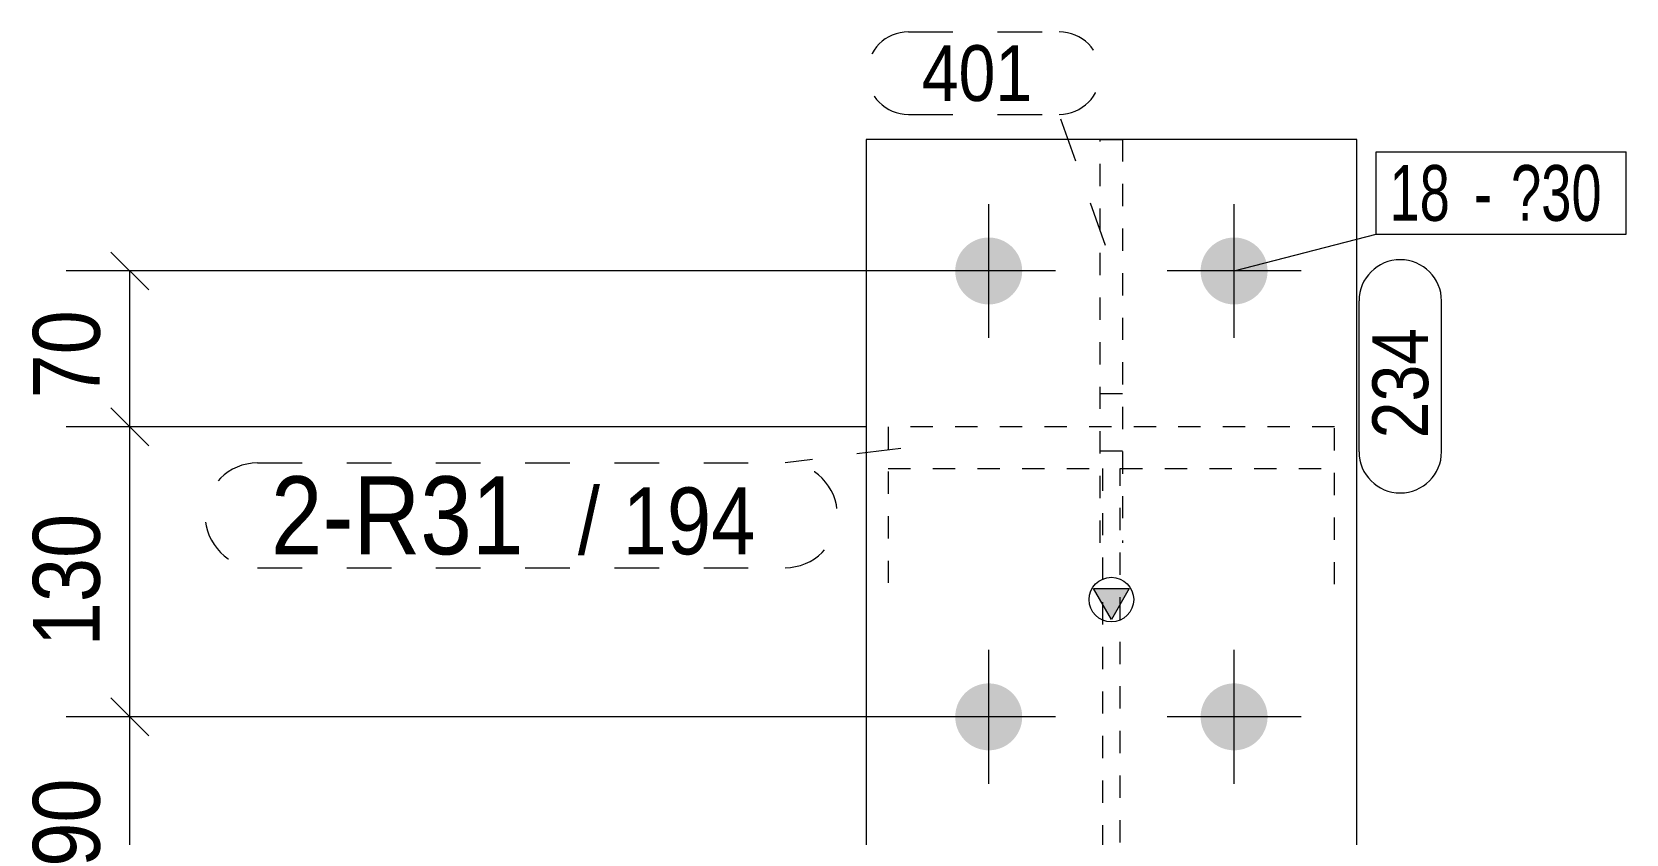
# Model space of a CAD drawing. Header units: millimetres. Extents: x 2 to 1174, y 1 to 825.
# Drawn here: x 610.8 to 682.3, y 179.3 to 215.3 of the extents above; entities that cross this region are included whole.
import ezdxf

# ---------------------------------------------------------------- set-up
doc = ezdxf.new("R2010")
doc.units = ezdxf.units.MM
for name, pattern in [('XKITLINE00', [0]), ('XKITLINE01', [4, 1, -1, 1, -1]), ('XKITLINE02', [4, 2, -2])]:
    doc.linetypes.add(name, pattern=pattern)
for name, color, linetype, lineweight in [('Bolt', 3, 'Continuous', 0), ('BoltMark', 7, 'Continuous', 0), ('Dimensions', 7, 'Continuous', 0), ('Part', 2, 'Continuous', 0), ('PartMark', 7, 'Continuous', 0)]:
    doc.layers.add(name, color=color, linetype=linetype, lineweight=lineweight)
doc.styles.add('ARIAL', font='ARIAL.TTF')
doc.styles.add('ARIAL_NARROW', font='ARIALN.TTF')

# ---------------------------------------------------------------- blocks, each defined once
blk = doc.blocks.new('*A173')
at = {"layer": 'Bolt'}
for points in [[(652.228, 204.642), (652.229, 204.679), (652.232, 204.715), (652.235, 204.752), (652.239, 204.789), (652.244, 204.825), (652.25, 204.862), (652.256, 204.898), (652.264, 204.934), (652.272, 204.97), (652.282, 205.005), (652.292, 205.041), (652.303, 205.076), (652.315, 205.11), (652.328, 205.145), (652.342, 205.179), (652.356, 205.213), (652.371, 205.246), (652.388, 205.28), (652.405, 205.312), (652.422, 205.344), (652.441, 205.376), (652.46, 205.408), (652.48, 205.438), (652.501, 205.469), (652.523, 205.499), (652.545, 205.528), (652.568, 205.557), (652.592, 205.585), (652.616, 205.612), (652.641, 205.639), (652.667, 205.666), (652.693, 205.692), (652.72, 205.717), (652.748, 205.741), (652.776, 205.765), (652.805, 205.788), (652.834, 205.81), (652.864, 205.832), (652.894, 205.852), (652.925, 205.872), (652.956, 205.892), (652.988, 205.91), (653.02, 205.928), (653.053, 205.945), (653.086, 205.961), (653.12, 205.976), (653.153, 205.991), (653.188, 206.005), (653.222, 206.017), (653.257, 206.029), (653.292, 206.041), (653.327, 206.051), (653.363, 206.06), (653.399, 206.069), (653.435, 206.076), (653.471, 206.083), (653.507, 206.089), (653.544, 206.094), (653.58, 206.098), (653.617, 206.101), (653.654, 206.103), (653.691, 206.105), (653.727, 206.105), (653.764, 206.105), (653.801, 206.103), (653.838, 206.101), (653.874, 206.098), (653.911, 206.094), (653.948, 206.089), (653.984, 206.083), (654.02, 206.076), (654.056, 206.069), (654.092, 206.06), (654.128, 206.051), (654.163, 206.041), (654.198, 206.029), (654.233, 206.017), (654.267, 206.005), (654.301, 205.991), (654.335, 205.976), (654.369, 205.961), (654.402, 205.945), (654.435, 205.928), (654.467, 205.91), (654.499, 205.892), (654.53, 205.872), (654.561, 205.852), (654.591, 205.832), (654.621, 205.81), (654.65, 205.788), (654.679, 205.765), (654.707, 205.741), (654.735, 205.717), (654.762, 205.692), (654.788, 205.666), (654.814, 205.639), (654.839, 205.612), (654.863, 205.585), (654.887, 205.557), (654.91, 205.528), (654.932, 205.499), (654.954, 205.469), (654.975, 205.438), (654.995, 205.408), (655.014, 205.376), (655.033, 205.344), (655.05, 205.312), (655.067, 205.28), (655.083, 205.246), (655.099, 205.213), (655.113, 205.179), (655.127, 205.145), (655.14, 205.11), (655.152, 205.076), (655.163, 205.041), (655.173, 205.005), (655.183, 204.97), (655.191, 204.934), (655.199, 204.898), (655.205, 204.862), (655.211, 204.825), (655.216, 204.789), (655.22, 204.752), (655.223, 204.715), (655.226, 204.679), (655.227, 204.642), (655.227, 204.605), (655.227, 204.568), (655.226, 204.532), (655.223, 204.495), (655.22, 204.458), (655.216, 204.422), (655.211, 204.385), (655.205, 204.349), (655.199, 204.312), (655.191, 204.276), (655.183, 204.241), (655.173, 204.205), (655.163, 204.17), (655.152, 204.135), (655.14, 204.1), (655.127, 204.065), (655.113, 204.031), (655.099, 203.997), (655.083, 203.964), (655.067, 203.931), (655.05, 203.898), (655.033, 203.866), (655.014, 203.834), (654.995, 203.803), (654.975, 203.772), (654.954, 203.741), (654.932, 203.712), (654.91, 203.682), (654.887, 203.654), (654.863, 203.625), (654.839, 203.598), (654.814, 203.571), (654.788, 203.544), (654.762, 203.519), (654.735, 203.494), (654.707, 203.469), (654.679, 203.446), (654.65, 203.423), (654.621, 203.4), (654.591, 203.379), (654.561, 203.358), (654.53, 203.338), (654.499, 203.319), (654.467, 203.3), (654.435, 203.282), (654.402, 203.265), (654.369, 203.249), (654.335, 203.234), (654.301, 203.219), (654.267, 203.206), (654.233, 203.193), (654.198, 203.181), (654.163, 203.17), (654.128, 203.159), (654.092, 203.15), (654.056, 203.142), (654.02, 203.134), (653.984, 203.127), (653.948, 203.121), (653.911, 203.116), (653.874, 203.112), (653.838, 203.109), (653.801, 203.107), (653.764, 203.106), (653.727, 203.105), (653.691, 203.106), (653.654, 203.107), (653.617, 203.109), (653.58, 203.112), (653.544, 203.116), (653.507, 203.121), (653.471, 203.127), (653.435, 203.134), (653.399, 203.142), (653.363, 203.15), (653.327, 203.159), (653.292, 203.17), (653.257, 203.181), (653.222, 203.193), (653.188, 203.206), (653.153, 203.219), (653.12, 203.234), (653.086, 203.249), (653.053, 203.265), (653.02, 203.282), (652.988, 203.3), (652.956, 203.319), (652.925, 203.338), (652.894, 203.358), (652.864, 203.379), (652.834, 203.4), (652.805, 203.423), (652.776, 203.446), (652.748, 203.469), (652.72, 203.494), (652.693, 203.519), (652.667, 203.544), (652.641, 203.571), (652.616, 203.598), (652.592, 203.625), (652.568, 203.654), (652.545, 203.682), (652.523, 203.712), (652.501, 203.741), (652.48, 203.772), (652.46, 203.803), (652.441, 203.834), (652.422, 203.866), (652.405, 203.898), (652.388, 203.931), (652.371, 203.964), (652.356, 203.997), (652.342, 204.031), (652.328, 204.065), (652.315, 204.1), (652.303, 204.135), (652.292, 204.17), (652.282, 204.205), (652.272, 204.241), (652.264, 204.276), (652.256, 204.312), (652.25, 204.349), (652.244, 204.385), (652.239, 204.422), (652.235, 204.458), (652.232, 204.495), (652.229, 204.532), (652.228, 204.568), (652.227, 204.605)], [(663.228, 204.642), (663.229, 204.679), (663.232, 204.715), (663.235, 204.752), (663.239, 204.789), (663.244, 204.825), (663.25, 204.862), (663.256, 204.898), (663.264, 204.934), (663.272, 204.97), (663.282, 205.005), (663.292, 205.041), (663.303, 205.076), (663.315, 205.11), (663.328, 205.145), (663.342, 205.179), (663.356, 205.213), (663.371, 205.246), (663.388, 205.28), (663.405, 205.312), (663.422, 205.344), (663.441, 205.376), (663.46, 205.408), (663.48, 205.438), (663.501, 205.469), (663.523, 205.499), (663.545, 205.528), (663.568, 205.557), (663.592, 205.585), (663.616, 205.612), (663.641, 205.639), (663.667, 205.666), (663.693, 205.692), (663.72, 205.717), (663.748, 205.741), (663.776, 205.765), (663.805, 205.788), (663.834, 205.81), (663.864, 205.832), (663.894, 205.852), (663.925, 205.872), (663.956, 205.892), (663.988, 205.91), (664.02, 205.928), (664.053, 205.945), (664.086, 205.961), (664.12, 205.976), (664.153, 205.991), (664.188, 206.005), (664.222, 206.017), (664.257, 206.029), (664.292, 206.041), (664.327, 206.051), (664.363, 206.06), (664.399, 206.069), (664.435, 206.076), (664.471, 206.083), (664.507, 206.089), (664.544, 206.094), (664.58, 206.098), (664.617, 206.101), (664.654, 206.103), (664.691, 206.105), (664.727, 206.105), (664.764, 206.105), (664.801, 206.103), (664.838, 206.101), (664.874, 206.098), (664.911, 206.094), (664.948, 206.089), (664.984, 206.083), (665.02, 206.076), (665.056, 206.069), (665.092, 206.06), (665.128, 206.051), (665.163, 206.041), (665.198, 206.029), (665.233, 206.017), (665.267, 206.005), (665.301, 205.991), (665.335, 205.976), (665.369, 205.961), (665.402, 205.945), (665.435, 205.928), (665.467, 205.91), (665.499, 205.892), (665.53, 205.872), (665.561, 205.852), (665.591, 205.832), (665.621, 205.81), (665.65, 205.788), (665.679, 205.765), (665.707, 205.741), (665.735, 205.717), (665.762, 205.692), (665.788, 205.666), (665.814, 205.639), (665.839, 205.612), (665.863, 205.585), (665.887, 205.557), (665.91, 205.528), (665.932, 205.499), (665.954, 205.469), (665.975, 205.438), (665.995, 205.408), (666.014, 205.376), (666.033, 205.344), (666.05, 205.312), (666.067, 205.28), (666.083, 205.246), (666.099, 205.213), (666.113, 205.179), (666.127, 205.145), (666.14, 205.11), (666.152, 205.076), (666.163, 205.041), (666.173, 205.005), (666.183, 204.97), (666.191, 204.934), (666.199, 204.898), (666.205, 204.862), (666.211, 204.825), (666.216, 204.789), (666.22, 204.752), (666.223, 204.715), (666.226, 204.679), (666.227, 204.642), (666.227, 204.605), (666.227, 204.568), (666.226, 204.532), (666.223, 204.495), (666.22, 204.458), (666.216, 204.422), (666.211, 204.385), (666.205, 204.349), (666.199, 204.312), (666.191, 204.276), (666.183, 204.241), (666.173, 204.205), (666.163, 204.17), (666.152, 204.135), (666.14, 204.1), (666.127, 204.065), (666.113, 204.031), (666.099, 203.997), (666.083, 203.964), (666.067, 203.931), (666.05, 203.898), (666.033, 203.866), (666.014, 203.834), (665.995, 203.803), (665.975, 203.772), (665.954, 203.741), (665.932, 203.712), (665.91, 203.682), (665.887, 203.654), (665.863, 203.625), (665.839, 203.598), (665.814, 203.571), (665.788, 203.544), (665.762, 203.519), (665.735, 203.494), (665.707, 203.469), (665.679, 203.446), (665.65, 203.423), (665.621, 203.4), (665.591, 203.379), (665.561, 203.358), (665.53, 203.338), (665.499, 203.319), (665.467, 203.3), (665.435, 203.282), (665.402, 203.265), (665.369, 203.249), (665.335, 203.234), (665.301, 203.219), (665.267, 203.206), (665.233, 203.193), (665.198, 203.181), (665.163, 203.17), (665.128, 203.159), (665.092, 203.15), (665.056, 203.142), (665.02, 203.134), (664.984, 203.127), (664.948, 203.121), (664.911, 203.116), (664.874, 203.112), (664.838, 203.109), (664.801, 203.107), (664.764, 203.106), (664.727, 203.105), (664.691, 203.106), (664.654, 203.107), (664.617, 203.109), (664.58, 203.112), (664.544, 203.116), (664.507, 203.121), (664.471, 203.127), (664.435, 203.134), (664.399, 203.142), (664.363, 203.15), (664.327, 203.159), (664.292, 203.17), (664.257, 203.181), (664.222, 203.193), (664.188, 203.206), (664.153, 203.219), (664.12, 203.234), (664.086, 203.249), (664.053, 203.265), (664.02, 203.282), (663.988, 203.3), (663.956, 203.319), (663.925, 203.338), (663.894, 203.358), (663.864, 203.379), (663.834, 203.4), (663.805, 203.423), (663.776, 203.446), (663.748, 203.469), (663.72, 203.494), (663.693, 203.519), (663.667, 203.544), (663.641, 203.571), (663.616, 203.598), (663.592, 203.625), (663.568, 203.654), (663.545, 203.682), (663.523, 203.712), (663.501, 203.741), (663.48, 203.772), (663.46, 203.803), (663.441, 203.834), (663.422, 203.866), (663.405, 203.898), (663.388, 203.931), (663.371, 203.964), (663.356, 203.997), (663.342, 204.031), (663.328, 204.065), (663.315, 204.1), (663.303, 204.135), (663.292, 204.17), (663.282, 204.205), (663.272, 204.241), (663.264, 204.276), (663.256, 204.312), (663.25, 204.349), (663.244, 204.385), (663.239, 204.422), (663.235, 204.458), (663.232, 204.495), (663.229, 204.532), (663.228, 204.568), (663.227, 204.605)], [(652.228, 184.642), (652.229, 184.679), (652.232, 184.715), (652.235, 184.752), (652.239, 184.789), (652.244, 184.825), (652.25, 184.862), (652.256, 184.898), (652.264, 184.934), (652.272, 184.97), (652.282, 185.005), (652.292, 185.041), (652.303, 185.076), (652.315, 185.11), (652.328, 185.145), (652.342, 185.179), (652.356, 185.213), (652.371, 185.246), (652.388, 185.28), (652.405, 185.312), (652.422, 185.344), (652.441, 185.376), (652.46, 185.408), (652.48, 185.438), (652.501, 185.469), (652.523, 185.499), (652.545, 185.528), (652.568, 185.557), (652.592, 185.585), (652.616, 185.612), (652.641, 185.639), (652.667, 185.666), (652.693, 185.692), (652.72, 185.717), (652.748, 185.741), (652.776, 185.765), (652.805, 185.788), (652.834, 185.81), (652.864, 185.832), (652.894, 185.852), (652.925, 185.872), (652.956, 185.892), (652.988, 185.91), (653.02, 185.928), (653.053, 185.945), (653.086, 185.961), (653.12, 185.976), (653.153, 185.991), (653.188, 186.005), (653.222, 186.017), (653.257, 186.029), (653.292, 186.041), (653.327, 186.051), (653.363, 186.06), (653.399, 186.069), (653.435, 186.076), (653.471, 186.083), (653.507, 186.089), (653.544, 186.094), (653.58, 186.098), (653.617, 186.101), (653.654, 186.103), (653.691, 186.105), (653.727, 186.105), (653.764, 186.105), (653.801, 186.103), (653.838, 186.101), (653.874, 186.098), (653.911, 186.094), (653.948, 186.089), (653.984, 186.083), (654.02, 186.076), (654.056, 186.069), (654.092, 186.06), (654.128, 186.051), (654.163, 186.041), (654.198, 186.029), (654.233, 186.017), (654.267, 186.005), (654.301, 185.991), (654.335, 185.976), (654.369, 185.961), (654.402, 185.945), (654.435, 185.928), (654.467, 185.91), (654.499, 185.892), (654.53, 185.872), (654.561, 185.852), (654.591, 185.832), (654.621, 185.81), (654.65, 185.788), (654.679, 185.765), (654.707, 185.741), (654.735, 185.717), (654.762, 185.692), (654.788, 185.666), (654.814, 185.639), (654.839, 185.612), (654.863, 185.585), (654.887, 185.557), (654.91, 185.528), (654.932, 185.499), (654.954, 185.469), (654.975, 185.438), (654.995, 185.408), (655.014, 185.376), (655.033, 185.344), (655.05, 185.312), (655.067, 185.28), (655.083, 185.246), (655.099, 185.213), (655.113, 185.179), (655.127, 185.145), (655.14, 185.11), (655.152, 185.076), (655.163, 185.041), (655.173, 185.005), (655.183, 184.97), (655.191, 184.934), (655.199, 184.898), (655.205, 184.862), (655.211, 184.825), (655.216, 184.789), (655.22, 184.752), (655.223, 184.715), (655.226, 184.679), (655.227, 184.642), (655.227, 184.605), (655.227, 184.568), (655.226, 184.532), (655.223, 184.495), (655.22, 184.458), (655.216, 184.422), (655.211, 184.385), (655.205, 184.349), (655.199, 184.312), (655.191, 184.276), (655.183, 184.241), (655.173, 184.205), (655.163, 184.17), (655.152, 184.135), (655.14, 184.1), (655.127, 184.065), (655.113, 184.031), (655.099, 183.997), (655.083, 183.964), (655.067, 183.931), (655.05, 183.898), (655.033, 183.866), (655.014, 183.834), (654.995, 183.803), (654.975, 183.772), (654.954, 183.741), (654.932, 183.712), (654.91, 183.682), (654.887, 183.654), (654.863, 183.625), (654.839, 183.598), (654.814, 183.571), (654.788, 183.544), (654.762, 183.519), (654.735, 183.494), (654.707, 183.469), (654.679, 183.446), (654.65, 183.423), (654.621, 183.4), (654.591, 183.379), (654.561, 183.358), (654.53, 183.338), (654.499, 183.319), (654.467, 183.3), (654.435, 183.282), (654.402, 183.265), (654.369, 183.249), (654.335, 183.234), (654.301, 183.219), (654.267, 183.206), (654.233, 183.193), (654.198, 183.181), (654.163, 183.17), (654.128, 183.159), (654.092, 183.15), (654.056, 183.142), (654.02, 183.134), (653.984, 183.127), (653.948, 183.121), (653.911, 183.116), (653.874, 183.112), (653.838, 183.109), (653.801, 183.107), (653.764, 183.106), (653.727, 183.105), (653.691, 183.106), (653.654, 183.107), (653.617, 183.109), (653.58, 183.112), (653.544, 183.116), (653.507, 183.121), (653.471, 183.127), (653.435, 183.134), (653.399, 183.142), (653.363, 183.15), (653.327, 183.159), (653.292, 183.17), (653.257, 183.181), (653.222, 183.193), (653.188, 183.206), (653.153, 183.219), (653.12, 183.234), (653.086, 183.249), (653.053, 183.265), (653.02, 183.282), (652.988, 183.3), (652.956, 183.319), (652.925, 183.338), (652.894, 183.358), (652.864, 183.379), (652.834, 183.4), (652.805, 183.423), (652.776, 183.446), (652.748, 183.469), (652.72, 183.494), (652.693, 183.519), (652.667, 183.544), (652.641, 183.571), (652.616, 183.598), (652.592, 183.625), (652.568, 183.654), (652.545, 183.682), (652.523, 183.712), (652.501, 183.741), (652.48, 183.772), (652.46, 183.803), (652.441, 183.834), (652.422, 183.866), (652.405, 183.898), (652.388, 183.931), (652.371, 183.964), (652.356, 183.997), (652.342, 184.031), (652.328, 184.065), (652.315, 184.1), (652.303, 184.135), (652.292, 184.17), (652.282, 184.205), (652.272, 184.241), (652.264, 184.276), (652.256, 184.312), (652.25, 184.349), (652.244, 184.385), (652.239, 184.422), (652.235, 184.458), (652.232, 184.495), (652.229, 184.532), (652.228, 184.568), (652.227, 184.605)], [(663.228, 184.642), (663.229, 184.679), (663.232, 184.715), (663.235, 184.752), (663.239, 184.789), (663.244, 184.825), (663.25, 184.862), (663.256, 184.898), (663.264, 184.934), (663.272, 184.97), (663.282, 185.005), (663.292, 185.041), (663.303, 185.076), (663.315, 185.11), (663.328, 185.145), (663.342, 185.179), (663.356, 185.213), (663.371, 185.246), (663.388, 185.28), (663.405, 185.312), (663.422, 185.344), (663.441, 185.376), (663.46, 185.408), (663.48, 185.438), (663.501, 185.469), (663.523, 185.499), (663.545, 185.528), (663.568, 185.557), (663.592, 185.585), (663.616, 185.612), (663.641, 185.639), (663.667, 185.666), (663.693, 185.692), (663.72, 185.717), (663.748, 185.741), (663.776, 185.765), (663.805, 185.788), (663.834, 185.81), (663.864, 185.832), (663.894, 185.852), (663.925, 185.872), (663.956, 185.892), (663.988, 185.91), (664.02, 185.928), (664.053, 185.945), (664.086, 185.961), (664.12, 185.976), (664.153, 185.991), (664.188, 186.005), (664.222, 186.017), (664.257, 186.029), (664.292, 186.041), (664.327, 186.051), (664.363, 186.06), (664.399, 186.069), (664.435, 186.076), (664.471, 186.083), (664.507, 186.089), (664.544, 186.094), (664.58, 186.098), (664.617, 186.101), (664.654, 186.103), (664.691, 186.105), (664.727, 186.105), (664.764, 186.105), (664.801, 186.103), (664.838, 186.101), (664.874, 186.098), (664.911, 186.094), (664.948, 186.089), (664.984, 186.083), (665.02, 186.076), (665.056, 186.069), (665.092, 186.06), (665.128, 186.051), (665.163, 186.041), (665.198, 186.029), (665.233, 186.017), (665.267, 186.005), (665.301, 185.991), (665.335, 185.976), (665.369, 185.961), (665.402, 185.945), (665.435, 185.928), (665.467, 185.91), (665.499, 185.892), (665.53, 185.872), (665.561, 185.852), (665.591, 185.832), (665.621, 185.81), (665.65, 185.788), (665.679, 185.765), (665.707, 185.741), (665.735, 185.717), (665.762, 185.692), (665.788, 185.666), (665.814, 185.639), (665.839, 185.612), (665.863, 185.585), (665.887, 185.557), (665.91, 185.528), (665.932, 185.499), (665.954, 185.469), (665.975, 185.438), (665.995, 185.408), (666.014, 185.376), (666.033, 185.344), (666.05, 185.312), (666.067, 185.28), (666.083, 185.246), (666.099, 185.213), (666.113, 185.179), (666.127, 185.145), (666.14, 185.11), (666.152, 185.076), (666.163, 185.041), (666.173, 185.005), (666.183, 184.97), (666.191, 184.934), (666.199, 184.898), (666.205, 184.862), (666.211, 184.825), (666.216, 184.789), (666.22, 184.752), (666.223, 184.715), (666.226, 184.679), (666.227, 184.642), (666.227, 184.605), (666.227, 184.568), (666.226, 184.532), (666.223, 184.495), (666.22, 184.458), (666.216, 184.422), (666.211, 184.385), (666.205, 184.349), (666.199, 184.312), (666.191, 184.276), (666.183, 184.241), (666.173, 184.205), (666.163, 184.17), (666.152, 184.135), (666.14, 184.1), (666.127, 184.065), (666.113, 184.031), (666.099, 183.997), (666.083, 183.964), (666.067, 183.931), (666.05, 183.898), (666.033, 183.866), (666.014, 183.834), (665.995, 183.803), (665.975, 183.772), (665.954, 183.741), (665.932, 183.712), (665.91, 183.682), (665.887, 183.654), (665.863, 183.625), (665.839, 183.598), (665.814, 183.571), (665.788, 183.544), (665.762, 183.519), (665.735, 183.494), (665.707, 183.469), (665.679, 183.446), (665.65, 183.423), (665.621, 183.4), (665.591, 183.379), (665.561, 183.358), (665.53, 183.338), (665.499, 183.319), (665.467, 183.3), (665.435, 183.282), (665.402, 183.265), (665.369, 183.249), (665.335, 183.234), (665.301, 183.219), (665.267, 183.206), (665.233, 183.193), (665.198, 183.181), (665.163, 183.17), (665.128, 183.159), (665.092, 183.15), (665.056, 183.142), (665.02, 183.134), (664.984, 183.127), (664.948, 183.121), (664.911, 183.116), (664.874, 183.112), (664.838, 183.109), (664.801, 183.107), (664.764, 183.106), (664.727, 183.105), (664.691, 183.106), (664.654, 183.107), (664.617, 183.109), (664.58, 183.112), (664.544, 183.116), (664.507, 183.121), (664.471, 183.127), (664.435, 183.134), (664.399, 183.142), (664.363, 183.15), (664.327, 183.159), (664.292, 183.17), (664.257, 183.181), (664.222, 183.193), (664.188, 183.206), (664.153, 183.219), (664.12, 183.234), (664.086, 183.249), (664.053, 183.265), (664.02, 183.282), (663.988, 183.3), (663.956, 183.319), (663.925, 183.338), (663.894, 183.358), (663.864, 183.379), (663.834, 183.4), (663.805, 183.423), (663.776, 183.446), (663.748, 183.469), (663.72, 183.494), (663.693, 183.519), (663.667, 183.544), (663.641, 183.571), (663.616, 183.598), (663.592, 183.625), (663.568, 183.654), (663.545, 183.682), (663.523, 183.712), (663.501, 183.741), (663.48, 183.772), (663.46, 183.803), (663.441, 183.834), (663.422, 183.866), (663.405, 183.898), (663.388, 183.931), (663.371, 183.964), (663.356, 183.997), (663.342, 184.031), (663.328, 184.065), (663.315, 184.1), (663.303, 184.135), (663.292, 184.17), (663.282, 184.205), (663.272, 184.241), (663.264, 184.276), (663.256, 184.312), (663.25, 184.349), (663.244, 184.385), (663.239, 184.422), (663.235, 184.458), (663.232, 184.495), (663.229, 184.532), (663.228, 184.568), (663.227, 184.605)]]:
    blk.add_hatch(color=3, dxfattribs=at).paths.add_polyline_path(points, flags=17)
at = {"layer": 'Bolt', "color": 3, "linetype": 'XKITLINE00', "lineweight": 0}
for p, q in [((653.727, 201.605), (653.727, 207.605)), ((664.727, 201.605), (664.727, 207.605)), ((656.727, 204.605), (650.727, 204.605)), ((667.727, 204.605), (661.727, 204.605)), ((653.727, 181.605), (653.727, 187.605)), ((664.727, 181.605), (664.727, 187.605)), ((656.727, 184.605), (650.727, 184.605)), ((667.727, 184.605), (661.727, 184.605))]:
    blk.add_line(p, q, dxfattribs=at)
blk = doc.blocks.new('*A174')
at = {"layer": 'Part'}
blk.add_hatch(color=2, dxfattribs=at).paths.add_polyline_path([(658.427, 190.366), (660.027, 190.366), (659.227, 188.966)], flags=17)
at = {"layer": 'Part', "color": 7, "linetype": 'XKITLINE01', "lineweight": 0}
for p, q in [((669.227, 197.61), (649.227, 197.61)), ((649.227, 197.61), (649.227, 190.551)), ((669.227, 190.551), (669.227, 197.61)), ((649.227, 195.748), (658.827, 195.748)), ((658.827, 195.748), (658.827, 136.974)), ((659.627, 136.974), (659.627, 195.748)), ((659.627, 195.748), (669.227, 195.748)), ((658.827, 142.171), (649.227, 142.171)), ((649.227, 142.171), (649.227, 135.112)), ((669.227, 142.171), (659.627, 142.171)), ((669.227, 135.112), (669.227, 142.171)), ((649.227, 140.308), (669.227, 140.308))]:
    blk.add_line(p, q, dxfattribs=at)
at = {"layer": 'Part', "color": 2, "linetype": 'XKITLINE00', "lineweight": 0}
for p, q in [((659.227, 188.966), (658.427, 190.366)), ((658.427, 190.366), (660.027, 190.366)), ((660.027, 190.366), (659.227, 188.966))]:
    blk.add_line(p, q, dxfattribs=at)
blk.add_circle((659.227, 189.866), 1, dxfattribs=at)
blk = doc.blocks.new('*A175')
at = {"layer": 'Part', "color": 7, "linetype": 'XKITLINE01', "lineweight": 0}
for p, q in [((658.727, 192.414), (658.727, 210.51)), ((658.727, 210.51), (659.727, 210.51)), ((659.727, 210.51), (659.727, 192.414)), ((658.727, 199.11), (659.727, 199.11)), ((658.727, 196.536), (659.727, 196.536))]:
    blk.add_line(p, q, dxfattribs=at)
blk = doc.blocks.new('*A177')
at = {"layer": 'Part', "color": 2, "linetype": 'XKITLINE00', "lineweight": 0}
for p, q in [((648.227, 210.51), (648.227, 77.508)), ((670.227, 210.51), (648.227, 210.51)), ((670.227, 77.508), (670.227, 210.51))]:
    blk.add_line(p, q, dxfattribs=at)
blk = doc.blocks.new('*A391')
at = {"layer": 'Dimensions', "color": 7, "linetype": 'XKITLINE00', "lineweight": 0}
for p, q in [((614.379, 185.454), (616.076, 183.757)), ((652.727, 184.605), (612.377, 184.605)), ((615.227, 175.605), (615.227, 184.605)), ((614.379, 176.454), (616.076, 174.757)), ((652.727, 175.605), (612.377, 175.605))]:
    blk.add_line(p, q, dxfattribs=at)
at = {"layer": 'Dimensions', "color": 3}
for p in [(615.227, 184.605), (615.227, 175.605)]:
    blk.add_point(p, dxfattribs=at)
at = {"layer": 'Dimensions', "color": 3, "style": 'ARIAL', "width": 0.85}
blk.add_text('90', height=3, rotation=90.00021, dxfattribs=at).set_placement((613.877, 177.88))
blk = doc.blocks.new('*A392')
at = {"layer": 'Dimensions', "color": 7, "linetype": 'XKITLINE00', "lineweight": 0}
for p, q in [((614.379, 198.459), (616.076, 196.762)), ((648.227, 197.61), (612.377, 197.61)), ((615.227, 184.605), (615.227, 197.61)), ((614.379, 185.454), (616.076, 183.757)), ((652.727, 184.605), (612.377, 184.605))]:
    blk.add_line(p, q, dxfattribs=at)
at = {"layer": 'Dimensions', "color": 3}
for p in [(615.227, 197.61), (615.227, 184.605)]:
    blk.add_point(p, dxfattribs=at)
at = {"layer": 'Dimensions', "color": 3, "style": 'ARIAL', "width": 0.85}
blk.add_text('130', height=3, rotation=90.00021, dxfattribs=at).set_placement((613.877, 187.77))
blk = doc.blocks.new('*A393')
at = {"layer": 'Dimensions', "color": 7, "linetype": 'XKITLINE00', "lineweight": 0}
for p, q in [((614.379, 205.454), (616.076, 203.757)), ((652.727, 204.605), (612.377, 204.605)), ((615.227, 197.61), (615.227, 204.605)), ((614.379, 198.459), (616.076, 196.762)), ((648.227, 197.61), (612.377, 197.61))]:
    blk.add_line(p, q, dxfattribs=at)
at = {"layer": 'Dimensions', "color": 3}
for p in [(615.227, 204.605), (615.227, 197.61)]:
    blk.add_point(p, dxfattribs=at)
at = {"layer": 'Dimensions', "color": 3, "style": 'ARIAL', "width": 0.85}
blk.add_text('70', height=3, rotation=90.00021, dxfattribs=at).set_placement((613.877, 198.883))
blk = doc.blocks.new('*A394')
at = {"layer": 'BoltMark', "color": 7, "linetype": 'XKITLINE00', "lineweight": 0}
for p, q in [((671.093, 209.955), (682.302, 209.955)), ((671.093, 206.255), (671.093, 209.955)), ((682.302, 206.255), (682.302, 209.955)), ((664.727, 204.605), (671.093, 206.255)), ((671.093, 206.255), (682.302, 206.255))]:
    blk.add_line(p, q, dxfattribs=at)
at = {"layer": 'BoltMark', "color": 3, "style": 'ARIAL_NARROW', "width": 0.85}
for s, p in [('18', (671.693, 206.855)), ('?30', (677.142, 206.855)), ('-', (675.483, 206.855))]:
    blk.add_text(s, height=2.5, dxfattribs=at).set_placement(p)
blk = doc.blocks.new('*A396')
at = {"layer": 'PartMark', "color": 7, "linetype": 'XKITLINE00', "lineweight": 0}
for p, q in [((670.327, 196.498), (670.327, 203.26)), ((674.027, 196.498), (674.027, 203.26))]:
    blk.add_line(p, q, dxfattribs=at)
for centre, start, end in [((672.177, 203.26), 0, 180), ((672.177, 196.498), 180, 0)]:
    blk.add_arc(centre, 1.85, start, end, dxfattribs=at)
at = {"layer": 'PartMark', "color": 3, "style": 'ARIAL', "width": 0.85}
blk.add_text('234', height=2.5, rotation=90.00021, dxfattribs=at).set_placement((673.427, 197.098))
blk = doc.blocks.new('*A398')
at = {"layer": 'PartMark', "color": 7, "linetype": 'XKITLINE02', "lineweight": 0}
for p, q in [((649.794, 196.644), (644.598, 195.994)), ((620.949, 195.994), (644.598, 195.994)), ((620.949, 191.294), (644.598, 191.294))]:
    blk.add_line(p, q, dxfattribs=at)
for centre, start, end in [((620.949, 193.644), 90, 270), ((644.598, 193.644), 270, 90)]:
    blk.add_arc(centre, 2.35, start, end, dxfattribs=at)
at = {"layer": 'PartMark', "color": 1, "style": 'ARIAL', "width": 0.85}
blk.add_text('2-R31', height=3.5, dxfattribs=at).set_placement((621.549, 191.894))
at = {"layer": 'PartMark', "color": 3, "style": 'ARIAL', "width": 0.85}
for s, p in [('/', (635.31, 191.894)), ('194', (637.322, 191.894))]:
    blk.add_text(s, height=3, dxfattribs=at).set_placement(p)
blk = doc.blocks.new('*A399')
at = {"layer": 'PartMark', "color": 7, "linetype": 'XKITLINE02', "lineweight": 0}
for p, q in [((650.124, 215.331), (656.886, 215.331)), ((650.124, 211.631), (656.886, 211.631)), ((658.957, 205.753), (656.886, 211.631))]:
    blk.add_line(p, q, dxfattribs=at)
for centre, start, end in [((650.124, 213.481), 90, 270), ((656.886, 213.481), 270, 90)]:
    blk.add_arc(centre, 1.85, start, end, dxfattribs=at)
at = {"layer": 'PartMark', "color": 3, "style": 'ARIAL', "width": 0.85}
blk.add_text('401', height=2.5, dxfattribs=at).set_placement((650.724, 212.231))

msp = doc.modelspace()

# ---------------------------------------------------------------- block references
at = {"lineweight": 0}
for name in ['*A399', '*A177', '*A175', '*A394', '*A173', '*A393', '*A396', '*A392', '*A398', '*A391']:
    msp.add_blockref(name, (0, 0), dxfattribs=at)
at = {"layer": 'Part', "lineweight": 0}
msp.add_blockref('*A174', (0, 0), dxfattribs=at)

doc.saveas('drawing.dxf')
